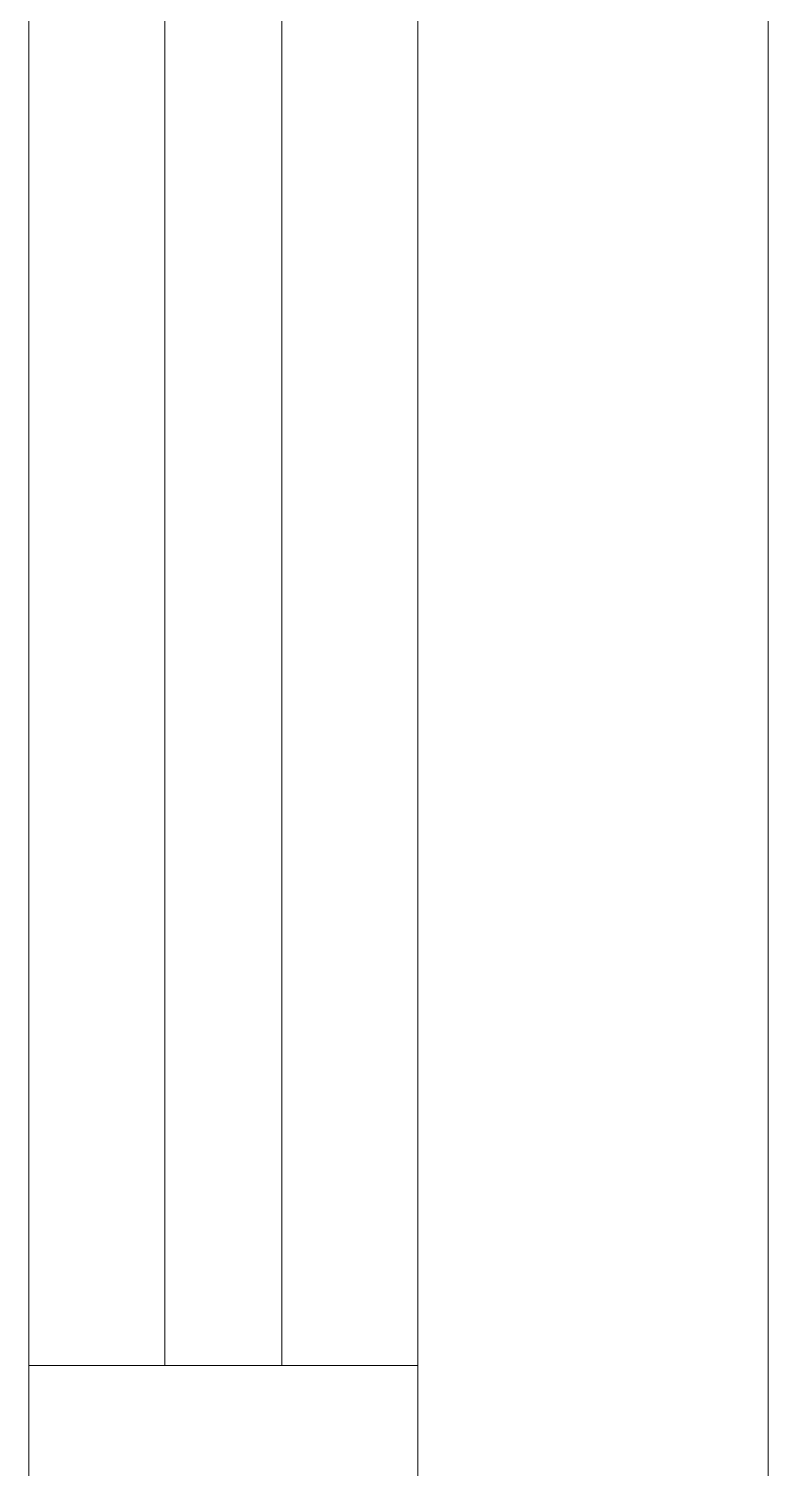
# Model space of a CAD drawing. Header units: millimetres. Extents: x -5300 to 98858, y -5196 to 93886.
# Drawn here: x -150 to -74, y 80967.4 to 81115.4 of the extents above; entities that cross this region are included whole.
import ezdxf

# ---------------------------------------------------------------- set-up
doc = ezdxf.new("R2010")
doc.units = ezdxf.units.MM
for name, color, linetype, lineweight, true_color in [('Двери', 7, 'Continuous', 18, 0x7f7f7f), ('Перекрытия', 7, 'Continuous', 18, 0x7f7f7f), ('Стены', 7, 'Continuous', 18, 0x7f7f7f)]:
    doc.layers.add(name, color=color, linetype=linetype, lineweight=lineweight, true_color=true_color)

# ---------------------------------------------------------------- blocks, each defined once
blk = doc.blocks.new('ПЕР-003 - ПЕР-003-240210-Подвал')
at = {"layer": 'Перекрытия', "color": 254, "true_color": 0xd4d4d4}
for p, q in [((-150, 89650), (-150, 36650)), ((-150, 36650), (-150, 89650))]:
    blk.add_line(p, q, dxfattribs=at)
blk = doc.blocks.new('СТН-01 - СТН-01-240558-Подвал')
at = {"layer": 'Стены', "color": 254, "true_color": 0xd4d4d4}
for p, q in [((-150, 89800), (-150, 79600)), ((-150, 79600), (-150, 89800)), ((-150, 83250), (-150, 78750)), ((-150, 78750), (-150, 83250)), ((-150, 79850), (-150, 81550)), ((-150, 81550), (-150, 79850)), ((-150, 79900), (-150, 81500)), ((-150, 81500), (-150, 79900))]:
    blk.add_line(p, q, dxfattribs=at)
blk = doc.blocks.new('СТН-01 - СТН-01-240562-Подвал')
blk.add_blockref('СТН-01 - СТН-01-240558-Подвал', (0, 0))
blk = doc.blocks.new('Дн-9 22110 - Дн-9-240606-Подвал')
at = {"layer": 'Двери', "color": 254, "true_color": 0xd4d4d4}
for p, q in [((-150, 80898), (-150, 81402)), ((-150, 81402), (-150, 80898)), ((-150, 81402), (-150, 80898)), ((-150, 80898), (-150, 81402)), ((-110, 81402), (-110, 80898)), ((-110, 80898), (-110, 81402)), ((-110, 80898), (-110, 81402)), ((-110, 81402), (-110, 80898)), ((-150, 81390), (-150, 80010)), ((-150, 80010), (-150, 81390)), ((-150, 81390), (-150, 80010)), ((-150, 80010), (-150, 81390)), ((-110, 80010), (-110, 81390)), ((-110, 81390), (-110, 80010)), ((-110, 80010), (-110, 81390)), ((-110, 81390), (-110, 80010)), ((-74, 81390), (-74, 80010)), ((-74, 81390), (-74, 80010)), ((-150, 80978), (-150, 81322)), ((-150, 81322), (-150, 80978)), ((-150, 80978), (-150, 81322)), ((-150, 81322), (-150, 80978)), ((-150, 80978), (-150, 81322)), ((-150, 81322), (-150, 80978)), ((-150, 81322), (-150, 80978)), ((-150, 80978), (-150, 81322)), ((-136, 80978), (-136, 81322)), ((-136, 81322), (-136, 80978)), ((-136, 80978), (-136, 81322)), ((-136, 81322), (-136, 80978)), ((-136, 80978), (-136, 81322)), ((-136, 81322), (-136, 80978)), ((-136, 80978), (-136, 81322)), ((-136, 81322), (-136, 80978)), ((-124, 81322), (-124, 80978)), ((-124, 81322), (-124, 80978)), ((-124, 80978), (-124, 81322)), ((-124, 80978), (-124, 81322)), ((-124, 81322), (-124, 80978)), ((-124, 81322), (-124, 80978)), ((-124, 80978), (-124, 81322)), ((-124, 80978), (-124, 81322)), ((-110, 81322), (-110, 80978)), ((-110, 80978), (-110, 81322)), ((-110, 81322), (-110, 80978)), ((-110, 80978), (-110, 81322)), ((-110, 81322), (-110, 80978)), ((-110, 80978), (-110, 81322)), ((-110, 80978), (-110, 81322)), ((-110, 81322), (-110, 80978)), ((-150, 80978), (-110, 80978)), ((-150, 80898), (-150, 80978)), ((-110, 80978), (-150, 80978)), ((-150, 80978), (-150, 80898)), ((-150, 80898), (-150, 80978)), ((-150, 80978), (-150, 80978)), ((-150, 80978), (-150, 80978)), ((-150, 80978), (-150, 80978)), ((-150, 80978), (-150, 80898)), ((-150, 80978), (-110, 80978)), ((-110, 80978), (-150, 80978)), ((-150, 80978), (-150, 80978)), ((-150, 80978), (-110, 80978)), ((-110, 80978), (-150, 80978)), ((-150, 80978), (-150, 80978)), ((-150, 80978), (-110, 80978)), ((-110, 80978), (-150, 80978)), ((-150, 80978), (-150, 80978)), ((-150, 80898), (-150, 80978)), ((-150, 80978), (-110, 80978)), ((-110, 80978), (-150, 80978)), ((-150, 80978), (-150, 80898)), ((-150, 80978), (-110, 80978)), ((-110, 80978), (-150, 80978)), ((-150, 80978), (-150, 80978)), ((-110, 80978), (-150, 80978)), ((-150, 80978), (-110, 80978)), ((-150, 80978), (-150, 80978)), ((-150, 80978), (-150, 80898)), ((-150, 80978), (-110, 80978)), ((-150, 80898), (-150, 80978)), ((-110, 80978), (-150, 80978)), ((-124, 80978), (-136, 80978)), ((-136, 80978), (-124, 80978)), ((-124, 80978), (-136, 80978)), ((-136, 80978), (-136, 80978)), ((-136, 80978), (-136, 80978)), ((-136, 80978), (-124, 80978)), ((-124, 80978), (-136, 80978)), ((-136, 80978), (-124, 80978)), ((-124, 80978), (-136, 80978)), ((-136, 80978), (-136, 80978)), ((-136, 80978), (-136, 80978)), ((-136, 80978), (-124, 80978)), ((-124, 80978), (-124, 80978)), ((-124, 80978), (-124, 80978)), ((-124, 80978), (-124, 80978)), ((-124, 80978), (-124, 80978)), ((-110, 80978), (-110, 80898)), ((-110, 80898), (-110, 80978)), ((-110, 80978), (-110, 80978)), ((-110, 80978), (-110, 80978)), ((-110, 80978), (-110, 80978)), ((-110, 80978), (-110, 80898)), ((-110, 80898), (-110, 80978)), ((-110, 80978), (-110, 80978)), ((-110, 80978), (-110, 80978)), ((-110, 80978), (-110, 80978)), ((-110, 80978), (-110, 80898)), ((-110, 80898), (-110, 80978)), ((-110, 80978), (-110, 80978)), ((-110, 80978), (-110, 80978)), ((-110, 80898), (-110, 80978)), ((-110, 80978), (-110, 80898))]:
    blk.add_line(p, q, dxfattribs=at)
blk = doc.blocks.new('Дн-9 22110 - Дн-9 22110-240610-Подвал')
blk.add_blockref('Дн-9 22110 - Дн-9-240606-Подвал', (0, 0))

msp = doc.modelspace()

# ---------------------------------------------------------------- linework, layer by layer
at = {"layer": 'Перекрытия', "color": 254, "true_color": 0xd4d4d4}
for p, q in [((-150, 36650), (-150, 89650)), ((-150, 89650), (-150, 36650))]:
    msp.add_line(p, q, dxfattribs=at)

# ---------------------------------------------------------------- block references
at = {"layer": 'Двери', "color": 254, "true_color": 0xd4d4d4}
msp.add_blockref('Дн-9 22110 - Дн-9 22110-240610-Подвал', (0, 0), dxfattribs=at)
at = {"layer": 'Перекрытия', "color": 254, "true_color": 0xd4d4d4}
msp.add_blockref('ПЕР-003 - ПЕР-003-240210-Подвал', (0, 0), dxfattribs=at)
at = {"layer": 'Стены', "color": 254, "true_color": 0xd4d4d4}
msp.add_blockref('СТН-01 - СТН-01-240562-Подвал', (0, 0), dxfattribs=at)

doc.saveas('drawing.dxf')
